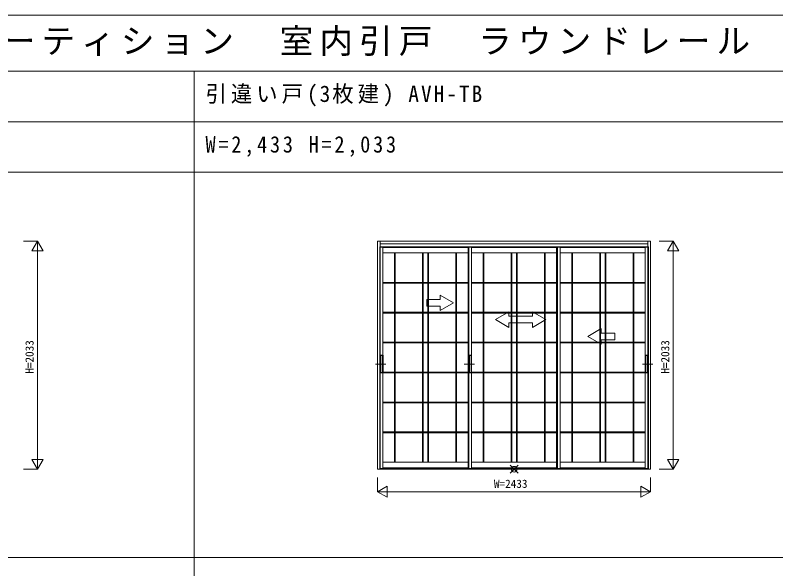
# Model space of a CAD drawing. Units: millimetres, scale not verified. Extents: x -21025 to 7656, y -14850 to 5150.
# Drawn here: x -11221 to -4443, y 215 to 5150 of the extents above; entities that cross this region are included whole.
import ezdxf
from ezdxf.enums import TextEntityAlignment as Align

# ---------------------------------------------------------------- set-up
doc = ezdxf.new("R2010")
doc.units = ezdxf.units.MM
doc.header["$LTSCALE"] = 50
doc.linetypes.add('CHAIN2', pattern=[12, 9, -1, 1, -1])
doc.linetypes.add('DASHED3', pattern=[4, 3, -1])
doc.layers.add('0-0_0', color=7, linetype='Continuous')
for name, color, linetype, lineweight in [('0-1_YKK_F1', 7, 'Continuous', 9), ('0-2_YKK_IN', 7, 'Continuous', 9), ('0-3_YKK_A1', 4, 'Continuous', 9), ('0-4_YKK_N1', 2, 'Continuous', 9)]:
    doc.layers.add(name, color=color, linetype=linetype, lineweight=lineweight)
doc.styles.add('ＭＳ ゴシック', font='')
doc.styles.get('ＭＳ ゴシック').set_extended_font_data('MS Gothic')

msp = doc.modelspace()

# ---------------------------------------------------------------- linework, layer by layer
at = {"layer": '0-1_YKK_F1'}
for p, q in [((-21025, 5150), (7656.02, 5150)), ((-21025, 4650), (7475, 4650)), ((-9625, -14850), (-9625, 4650)), ((-21025, 4200), (7475, 4200)), ((-21025, 3750), (7475, 3750)), ((-21025, 315), (7475, 315))]:
    msp.add_line(p, q, dxfattribs=at)
at = {"layer": '0-2_YKK_IN'}
for p, q in [((-6810.35, 1137.85), (-6739.65, 1067.15)), ((-6810.35, 1067.15), (-6739.65, 1137.85))]:
    msp.add_line(p, q, dxfattribs=at)
msp.add_circle((-6775, 1102.5), 25, dxfattribs=at)
at = {"layer": '0-3_YKK_A1'}
for p, q in [((-7991.5, 3135.5), (-7991.5, 1102.5)), ((-5558.5, 3135.5), (-7991.5, 3135.5)), ((-7967.5, 3135.5), (-7967.5, 1102.5)), ((-5582.5, 1102.5), (-5582.5, 3135.5)), ((-5558.5, 1102.5), (-5558.5, 3135.5)), ((-5578, 3085.5), (-7972, 3085.5)), ((-7972, 1110.5), (-7972, 3085.5)), ((-7968, 3080.5), (-7968, 1110.5)), ((-5582.5, 3111.5), (-7967.5, 3111.5)), ((-5582.5, 3081.5), (-7967.5, 3081.5)), ((-7944, 3080.5), (-7944, 2120.5)), ((-7944, 3079.5), (-7186, 3079.5)), ((-7186, 3080.5), (-7186, 1112)), ((-7182, 1110.5), (-7182, 3085.5)), ((-7178, 3080.5), (-7178, 1110.5)), ((-7154, 3080.5), (-7154, 2120.5)), ((-7154, 3079.5), (-6396, 3079.5)), ((-6396, 3080.5), (-6396, 1112)), ((-6392, 3085.5), (-6392, 1110.5)), ((-6388, 3080.5), (-6388, 1110.5)), ((-6364, 3080.5), (-6364, 1112)), ((-5606, 3079.5), (-6364, 3079.5)), ((-5606, 3080.5), (-5606, 2120.5)), ((-5582, 3080.5), (-5582, 1110.5)), ((-5578, 1110.5), (-5578, 3085.5)), ((-7186, 3031.5), (-7944, 3031.5)), ((-7842.06, 3031.5), (-7842.06, 1164.5)), ((-7835.26, 3031.5), (-7835.26, 1164.5)), ((-7591.95, 3031.5), (-7591.95, 1164.5)), ((-7585.05, 3031.5), (-7585.05, 1164.5)), ((-7544.95, 3031.5), (-7544.95, 1164.5)), ((-7538.05, 3031.5), (-7538.05, 1164.5)), ((-7294.74, 3031.5), (-7294.74, 1164.5)), ((-7287.94, 3031.5), (-7287.94, 1164.5)), ((-6396, 3031.5), (-7154, 3031.5)), ((-7052.06, 3031.5), (-7052.06, 1164.5)), ((-7045.26, 3031.5), (-7045.26, 1164.5)), ((-6801.95, 3031.5), (-6801.95, 1164.5)), ((-6795.05, 3031.5), (-6795.05, 1164.5)), ((-6754.95, 3031.5), (-6754.95, 1164.5)), ((-6748.05, 3031.5), (-6748.05, 1164.5)), ((-6504.74, 3031.5), (-6504.74, 1164.5)), ((-6497.94, 3031.5), (-6497.94, 1164.5)), ((-6364, 3031.5), (-5606, 3031.5)), ((-6262.06, 3031.5), (-6262.06, 1164.5)), ((-6255.26, 3031.5), (-6255.26, 1164.5)), ((-6011.95, 3031.5), (-6011.95, 1164.5)), ((-6005.05, 3031.5), (-6005.05, 1164.5)), ((-5964.95, 3031.5), (-5964.95, 1164.5)), ((-5958.05, 3031.5), (-5958.05, 1164.5)), ((-5714.74, 3031.5), (-5714.74, 1164.5)), ((-5707.94, 3031.5), (-5707.94, 1164.5)), ((-7944, 2768.41), (-7842.06, 2768.41)), ((-7944, 2761.51), (-7842.06, 2761.51)), ((-7835.26, 2768.41), (-7591.95, 2768.41)), ((-7835.26, 2761.51), (-7591.95, 2761.51)), ((-7585.05, 2768.41), (-7544.95, 2768.41)), ((-7585.05, 2761.51), (-7544.95, 2761.51)), ((-7538.05, 2768.41), (-7294.74, 2768.41)), ((-7538.05, 2761.51), (-7294.74, 2761.51)), ((-7287.94, 2768.41), (-7186, 2768.41)), ((-7287.94, 2761.51), (-7186, 2761.51)), ((-7154, 2768.41), (-7052.06, 2768.41)), ((-7154, 2761.51), (-7052.06, 2761.51)), ((-7045.26, 2768.41), (-6801.95, 2768.41)), ((-7045.26, 2761.51), (-6801.95, 2761.51)), ((-6795.05, 2768.41), (-6754.95, 2768.41)), ((-6795.05, 2761.51), (-6754.95, 2761.51)), ((-6748.05, 2768.41), (-6504.74, 2768.41)), ((-6748.05, 2761.51), (-6504.74, 2761.51)), ((-6497.94, 2768.41), (-6396, 2768.41)), ((-6497.94, 2761.51), (-6396, 2761.51)), ((-6262.06, 2768.41), (-6364, 2768.41)), ((-6262.06, 2761.51), (-6364, 2761.51)), ((-6011.95, 2768.41), (-6255.26, 2768.41)), ((-6011.95, 2761.51), (-6255.26, 2761.51)), ((-5964.95, 2768.41), (-6005.05, 2768.41)), ((-5964.95, 2761.51), (-6005.05, 2761.51)), ((-5714.74, 2768.41), (-5958.05, 2768.41)), ((-5714.74, 2761.51), (-5958.05, 2761.51)), ((-5606, 2768.41), (-5707.94, 2768.41)), ((-5606, 2761.51), (-5707.94, 2761.51)), ((-7434, 2616.45), (-7434, 2655.73)), ((-7314, 2586.45), (-7434, 2655.73)), ((-7554, 2616.45), (-7554, 2556.45)), ((-7434, 2616.45), (-7554, 2616.45)), ((-7314, 2586.45), (-7434, 2517.17)), ((-7554, 2556.45), (-7434, 2556.45)), ((-7434, 2517.17), (-7434, 2556.45)), ((-7944, 2501.63), (-7842.06, 2501.63)), ((-7944, 2494.73), (-7842.06, 2494.73)), ((-7835.26, 2501.63), (-7591.95, 2501.63)), ((-7835.26, 2494.73), (-7591.95, 2494.73)), ((-7585.05, 2501.63), (-7544.95, 2501.63)), ((-7585.05, 2494.73), (-7544.95, 2494.73)), ((-7538.05, 2501.63), (-7294.74, 2501.63)), ((-7538.05, 2494.73), (-7294.74, 2494.73)), ((-7287.94, 2501.63), (-7186, 2501.63)), ((-7287.94, 2494.73), (-7186, 2494.73)), ((-7154, 2501.63), (-7052.06, 2501.63)), ((-7154, 2494.73), (-7052.06, 2494.73)), ((-7045.26, 2501.63), (-6801.95, 2501.63)), ((-7045.26, 2494.73), (-6801.95, 2494.73)), ((-6941.5, 2436.45), (-6821.5, 2505.73)), ((-6821.5, 2505.73), (-6821.5, 2466.45)), ((-6821.5, 2466.45), (-6611.5, 2466.45)), ((-6795.05, 2501.63), (-6754.95, 2501.63)), ((-6795.05, 2494.73), (-6754.95, 2494.73)), ((-6748.05, 2501.63), (-6504.74, 2501.63)), ((-6748.05, 2494.73), (-6504.74, 2494.73)), ((-6491.5, 2436.45), (-6611.5, 2505.73)), ((-6611.5, 2505.73), (-6611.5, 2466.45)), ((-6497.94, 2501.63), (-6396, 2501.63)), ((-6497.94, 2494.73), (-6396, 2494.73)), ((-6262.06, 2501.63), (-6364, 2501.63)), ((-6262.06, 2494.73), (-6364, 2494.73)), ((-6011.95, 2501.63), (-6255.26, 2501.63)), ((-6011.95, 2494.73), (-6255.26, 2494.73)), ((-5964.95, 2501.63), (-6005.05, 2501.63)), ((-5964.95, 2494.73), (-6005.05, 2494.73)), ((-5714.74, 2501.63), (-5958.05, 2501.63)), ((-5714.74, 2494.73), (-5958.05, 2494.73)), ((-5606, 2501.63), (-5707.94, 2501.63)), ((-5606, 2494.73), (-5707.94, 2494.73)), ((-6941.5, 2436.45), (-6821.5, 2366.45)), ((-6491.5, 2436.45), (-6611.5, 2366.45)), ((-6611.5, 2406.45), (-6611.5, 2366.45)), ((-6119, 2286.45), (-5999, 2355.73)), ((-5999, 2316.45), (-5999, 2355.73)), ((-5999, 2316.45), (-5879, 2316.45)), ((-5879, 2316.45), (-5879, 2256.45)), ((-6119, 2286.45), (-5999, 2217.17)), ((-5999, 2217.17), (-5999, 2256.45)), ((-5879, 2256.45), (-5999, 2256.45)), ((-7944, 2234.84), (-7842.06, 2234.84)), ((-7944, 2227.94), (-7842.06, 2227.94)), ((-7835.26, 2234.84), (-7591.95, 2234.84)), ((-7835.26, 2227.94), (-7591.95, 2227.94)), ((-7585.05, 2234.84), (-7544.95, 2234.84)), ((-7585.05, 2227.94), (-7544.95, 2227.94)), ((-7538.05, 2234.84), (-7294.74, 2234.84)), ((-7538.05, 2227.94), (-7294.74, 2227.94)), ((-7287.94, 2234.84), (-7186, 2234.84)), ((-7287.94, 2227.94), (-7186, 2227.94)), ((-7154, 2234.84), (-7052.06, 2234.84)), ((-7154, 2227.94), (-7052.06, 2227.94)), ((-7045.26, 2234.84), (-6801.95, 2234.84)), ((-7045.26, 2227.94), (-6801.95, 2227.94)), ((-6795.05, 2234.84), (-6754.95, 2234.84)), ((-6795.05, 2227.94), (-6754.95, 2227.94)), ((-6748.05, 2234.84), (-6504.74, 2234.84)), ((-6748.05, 2227.94), (-6504.74, 2227.94)), ((-6497.94, 2234.84), (-6396, 2234.84)), ((-6497.94, 2227.94), (-6396, 2227.94)), ((-6262.06, 2234.84), (-6364, 2234.84)), ((-6262.06, 2227.94), (-6364, 2227.94)), ((-6011.95, 2234.84), (-6255.26, 2234.84)), ((-6011.95, 2227.94), (-6255.26, 2227.94)), ((-5964.95, 2234.84), (-6005.05, 2234.84)), ((-5964.95, 2227.94), (-6005.05, 2227.94)), ((-5714.74, 2234.84), (-5958.05, 2234.84)), ((-5714.74, 2227.94), (-5958.05, 2227.94)), ((-5606, 2234.84), (-5707.94, 2234.84)), ((-5606, 2227.94), (-5707.94, 2227.94)), ((-7967.4, 2120), (-7967.4, 1961)), ((-7943.9, 2120.5), (-7966.9, 2120.5)), ((-7963.9, 2119.5), (-7966.9, 2119.5)), ((-7966.4, 2119.5), (-7966.4, 1961.5)), ((-7963.77, 2119.52), (-7963.77, 1961.5)), ((-7963.65, 2119.57), (-7963.02, 2119.93)), ((-7962.9, 2120), (-7962.9, 1961.02)), ((-7962.9, 2115.5), (-7947.9, 2115.5)), ((-7948.03, 2120), (-7962.77, 2120)), ((-7947.9, 2119.98), (-7947.9, 1961.02)), ((-7947.15, 2119.57), (-7947.78, 2119.93)), ((-7947.03, 2119.52), (-7947.03, 1961.5)), ((-7943.9, 2119.5), (-7946.9, 2119.5)), ((-7944.4, 2119.5), (-7944.4, 1961.5)), ((-7943.4, 1961), (-7943.4, 2120)), ((-7177.4, 2120), (-7177.4, 1961)), ((-7153.9, 2120.5), (-7176.9, 2120.5)), ((-7173.9, 2119.5), (-7176.9, 2119.5)), ((-7176.4, 2119.5), (-7176.4, 1961.5)), ((-7173.76, 2119.52), (-7173.76, 1961.5)), ((-7173.65, 2119.57), (-7173.02, 2119.93)), ((-7172.9, 2120), (-7172.9, 1961.02)), ((-7172.9, 2115.5), (-7157.9, 2115.5)), ((-7158.03, 2120), (-7172.77, 2120)), ((-7157.9, 2119.98), (-7157.9, 1961.02)), ((-7157.15, 2119.57), (-7157.78, 2119.93)), ((-7157.03, 2119.52), (-7157.03, 1961.5)), ((-7153.9, 2119.5), (-7156.9, 2119.5)), ((-7154.4, 2119.5), (-7154.4, 1961.5)), ((-7153.4, 1961), (-7153.4, 2120)), ((-5606.6, 1961), (-5606.6, 2120)), ((-5606.1, 2120.5), (-5583.1, 2120.5)), ((-5606.1, 2119.5), (-5603.1, 2119.5)), ((-5605.6, 2119.5), (-5605.6, 1961.5)), ((-5602.97, 2119.52), (-5602.97, 1961.5)), ((-5602.85, 2119.57), (-5602.22, 2119.93)), ((-5602.1, 2119.98), (-5602.1, 1961.02)), ((-5587.1, 2115.5), (-5602.1, 2115.5)), ((-5601.97, 2120), (-5587.23, 2120)), ((-5587.1, 2120), (-5587.1, 1961.02)), ((-5586.35, 2119.57), (-5586.98, 2119.93)), ((-5586.23, 2119.52), (-5586.23, 1961.5)), ((-5586.1, 2119.5), (-5583.1, 2119.5)), ((-5583.6, 2119.5), (-5583.6, 1961.5)), ((-5582.6, 2120), (-5582.6, 1961)), ((-7943.4, 1968.06), (-7842.06, 1968.06)), ((-7835.26, 1968.06), (-7591.95, 1968.06)), ((-7585.05, 1968.06), (-7544.95, 1968.06)), ((-7538.05, 1968.06), (-7294.74, 1968.06)), ((-7287.94, 1968.06), (-7186, 1968.06)), ((-7153.4, 1968.06), (-7052.06, 1968.06)), ((-7045.26, 1968.06), (-6801.95, 1968.06)), ((-6795.05, 1968.06), (-6754.95, 1968.06)), ((-6748.05, 1968.06), (-6504.74, 1968.06)), ((-6497.94, 1968.06), (-6396, 1968.06)), ((-6262.06, 1968.06), (-6364, 1968.06)), ((-6011.95, 1968.06), (-6255.26, 1968.06)), ((-5964.95, 1968.06), (-6005.05, 1968.06)), ((-5714.74, 1968.06), (-5958.05, 1968.06)), ((-5606.6, 1968.06), (-5707.94, 1968.06)), ((-7963.9, 1961.5), (-7966.9, 1961.5)), ((-7966.9, 1960.5), (-7943.9, 1960.5)), ((-7963.65, 1961.43), (-7963.02, 1961.07)), ((-7947.9, 1965.5), (-7962.9, 1965.5)), ((-7948.03, 1961), (-7962.77, 1961)), ((-7947.15, 1961.43), (-7947.78, 1961.07)), ((-7943.9, 1961.5), (-7946.9, 1961.5)), ((-7944, 1960.5), (-7944, 1112)), ((-7943.4, 1961.16), (-7842.06, 1961.16)), ((-7835.26, 1961.16), (-7591.95, 1961.16)), ((-7585.05, 1961.16), (-7544.95, 1961.16)), ((-7538.05, 1961.16), (-7294.74, 1961.16)), ((-7287.94, 1961.16), (-7186, 1961.16)), ((-7173.9, 1961.5), (-7176.9, 1961.5)), ((-7176.9, 1960.5), (-7153.9, 1960.5)), ((-7173.65, 1961.43), (-7173.02, 1961.07)), ((-7157.9, 1965.5), (-7172.9, 1965.5)), ((-7158.03, 1961), (-7172.77, 1961)), ((-7157.15, 1961.43), (-7157.78, 1961.07)), ((-7153.9, 1961.5), (-7156.9, 1961.5)), ((-7154, 1960.5), (-7154, 1112)), ((-7153.4, 1961.16), (-7052.06, 1961.16)), ((-7045.26, 1961.16), (-6801.95, 1961.16)), ((-6795.05, 1961.16), (-6754.95, 1961.16)), ((-6748.05, 1961.16), (-6504.74, 1961.16)), ((-6497.94, 1961.16), (-6396, 1961.16)), ((-6262.06, 1961.16), (-6364, 1961.16)), ((-6011.95, 1961.16), (-6255.26, 1961.16)), ((-5964.95, 1961.16), (-6005.05, 1961.16)), ((-5714.74, 1961.16), (-5958.05, 1961.16)), ((-5606.6, 1961.16), (-5707.94, 1961.16)), ((-5606.1, 1961.5), (-5603.1, 1961.5)), ((-5583.1, 1960.5), (-5606.1, 1960.5)), ((-5606, 1960.5), (-5606, 1112)), ((-5602.85, 1961.43), (-5602.22, 1961.07)), ((-5602.1, 1965.5), (-5587.1, 1965.5)), ((-5601.97, 1961), (-5587.23, 1961)), ((-5586.35, 1961.43), (-5586.98, 1961.07)), ((-5586.1, 1961.5), (-5583.1, 1961.5)), ((-7944, 1701.27), (-7842.06, 1701.27)), ((-7835.26, 1701.27), (-7591.95, 1701.27)), ((-7585.05, 1701.27), (-7544.95, 1701.27)), ((-7538.05, 1701.27), (-7294.74, 1701.27)), ((-7287.94, 1701.27), (-7186, 1701.27)), ((-7154, 1701.27), (-7052.06, 1701.27)), ((-7045.26, 1701.27), (-6801.95, 1701.27)), ((-6795.05, 1701.27), (-6754.95, 1701.27)), ((-6748.05, 1701.27), (-6504.74, 1701.27)), ((-6497.94, 1701.27), (-6396, 1701.27)), ((-6262.06, 1701.27), (-6364, 1701.27)), ((-6011.95, 1701.27), (-6255.26, 1701.27)), ((-5964.95, 1701.27), (-6005.05, 1701.27)), ((-5714.74, 1701.27), (-5958.05, 1701.27)), ((-5606, 1701.27), (-5707.94, 1701.27)), ((-7944, 1694.37), (-7842.06, 1694.37)), ((-7835.26, 1694.37), (-7591.95, 1694.37)), ((-7585.05, 1694.37), (-7544.95, 1694.37)), ((-7538.05, 1694.37), (-7294.74, 1694.37)), ((-7287.94, 1694.37), (-7186, 1694.37)), ((-7154, 1694.37), (-7052.06, 1694.37)), ((-7045.26, 1694.37), (-6801.95, 1694.37)), ((-6795.05, 1694.37), (-6754.95, 1694.37)), ((-6748.05, 1694.37), (-6504.74, 1694.37)), ((-6497.94, 1694.37), (-6396, 1694.37)), ((-6262.06, 1694.37), (-6364, 1694.37)), ((-6011.95, 1694.37), (-6255.26, 1694.37)), ((-5964.95, 1694.37), (-6005.05, 1694.37)), ((-5714.74, 1694.37), (-5958.05, 1694.37)), ((-5606, 1694.37), (-5707.94, 1694.37)), ((-7944, 1434.49), (-7842.06, 1434.49)), ((-7944, 1427.59), (-7842.06, 1427.59)), ((-7835.26, 1434.49), (-7591.95, 1434.49)), ((-7835.26, 1427.59), (-7591.95, 1427.59)), ((-7585.05, 1434.49), (-7544.95, 1434.49)), ((-7585.05, 1427.59), (-7544.95, 1427.59)), ((-7538.05, 1434.49), (-7294.74, 1434.49)), ((-7538.05, 1427.59), (-7294.74, 1427.59)), ((-7287.94, 1434.49), (-7186, 1434.49)), ((-7287.94, 1427.59), (-7186, 1427.59)), ((-7154, 1434.49), (-7052.06, 1434.49)), ((-7154, 1427.59), (-7052.06, 1427.59)), ((-7045.26, 1434.49), (-6801.95, 1434.49)), ((-7045.26, 1427.59), (-6801.95, 1427.59)), ((-6795.05, 1434.49), (-6754.95, 1434.49)), ((-6795.05, 1427.59), (-6754.95, 1427.59)), ((-6748.05, 1434.49), (-6504.74, 1434.49)), ((-6748.05, 1427.59), (-6504.74, 1427.59)), ((-6497.94, 1434.49), (-6396, 1434.49)), ((-6497.94, 1427.59), (-6396, 1427.59)), ((-6262.06, 1434.49), (-6364, 1434.49)), ((-6262.06, 1427.59), (-6364, 1427.59)), ((-6011.95, 1434.49), (-6255.26, 1434.49)), ((-6011.95, 1427.59), (-6255.26, 1427.59)), ((-5964.95, 1434.49), (-6005.05, 1434.49)), ((-5964.95, 1427.59), (-6005.05, 1427.59)), ((-5714.74, 1434.49), (-5958.05, 1434.49)), ((-5714.74, 1427.59), (-5958.05, 1427.59)), ((-5606, 1434.49), (-5707.94, 1434.49)), ((-5606, 1427.59), (-5707.94, 1427.59)), ((-7944, 1164.5), (-7186, 1164.5)), ((-7944, 1110.5), (-7944, 1164.5)), ((-7186, 1110.5), (-7186, 1164.5)), ((-7154, 1164.5), (-6396, 1164.5)), ((-7154, 1110.5), (-7154, 1164.5)), ((-6396, 1110.5), (-6396, 1164.5)), ((-6364, 1110.5), (-6364, 1164.5)), ((-5606, 1164.5), (-6364, 1164.5)), ((-5606, 1110.5), (-5606, 1164.5)), ((-7991.5, 1102.5), (-7967.5, 1102.5)), ((-7972, 1110.5), (-7186, 1110.5)), ((-7972, 1110.5), (-7944, 1110.5)), ((-5582.5, 1106.5), (-7967.5, 1106.5)), ((-5582.5, 1102.5), (-7967.5, 1102.5)), ((-7186, 1116.5), (-7944, 1116.5)), ((-7182, 1110.5), (-7186, 1110.5)), ((-7182, 1110.5), (-6396, 1110.5)), ((-7182, 1110.5), (-7154, 1110.5)), ((-6396, 1116.5), (-7154, 1116.5)), ((-6392, 1110.5), (-6396, 1110.5)), ((-6392, 1110.5), (-6364, 1110.5)), ((-6364, 1116.5), (-5606, 1116.5)), ((-5578, 1110.5), (-6364, 1110.5)), ((-5578, 1110.5), (-5606, 1110.5)), ((-5582.5, 1102.5), (-5558.5, 1102.5))]:
    msp.add_line(p, q, dxfattribs=at)
at = {"layer": '0-3_YKK_A1', "linetype": 'DASHED3'}
for p, q in [((-7968, 3085.5), (-7968, 3080.5)), ((-7944, 3085.5), (-7944, 3080.5)), ((-7186, 3085.5), (-7186, 3080.5)), ((-7178, 3085.5), (-7178, 3080.5)), ((-7154, 3085.5), (-7154, 3080.5)), ((-6396, 3085.5), (-6396, 3080.5)), ((-6388, 3085.5), (-6388, 3080.5)), ((-6364, 3085.5), (-6364, 3080.5)), ((-5606, 3085.5), (-5606, 3080.5)), ((-5582, 3085.5), (-5582, 3080.5))]:
    msp.add_line(p, q, dxfattribs=at)
at = {"layer": '0-3_YKK_A1', "linetype": 'CHAIN2'}
for p, q in [((-7918.62, 2040.5), (-8011.14, 2040.5)), ((-7128.62, 2040.5), (-7221.14, 2040.5)), ((-5631.38, 2040.5), (-5538.86, 2040.5))]:
    msp.add_line(p, q, dxfattribs=at)
at = {"layer": '0-3_YKK_A1'}
msp.add_lwpolyline([(-6611.5, 2406.45), (-6821.5, 2406.45), (-6821.5, 2366.45)], dxfattribs=at)
for centre, start, end in [((-7966.9, 2120), 90, 180), ((-7966.9, 2120), 180, 270), ((-7963.9, 2120), 270, 300), ((-7962.77, 2119.5), 90, 119.99998), ((-7948.03, 2119.5), 60, 90), ((-7946.9, 2120), 239.99998, 270), ((-7943.9, 2120), 0, 90), ((-7943.9, 2120), 270, 0), ((-7176.9, 2120), 90, 180), ((-7176.9, 2120), 180, 270), ((-7173.9, 2120), 270, 300), ((-7172.77, 2119.5), 90, 119.99998), ((-7158.03, 2119.5), 60, 90), ((-7156.9, 2120), 239.99998, 270), ((-7153.9, 2120), 0, 90), ((-7153.9, 2120), 270, 0), ((-5606.1, 2120), 90, 180), ((-5606.1, 2120), 180, 270), ((-5603.1, 2120), 270, 300), ((-5601.97, 2119.5), 90, 119.99998), ((-5587.23, 2119.5), 60, 90), ((-5586.1, 2120), 239.99998, 270), ((-5583.1, 2120), 0, 90), ((-5583.1, 2120), 270, 0), ((-7966.9, 1961), 90, 180), ((-7966.9, 1961), 180, 270), ((-7963.9, 1961), 60, 90), ((-7962.77, 1961.5), 239.99998, 270), ((-7948.03, 1961.5), 270, 300), ((-7946.9, 1961), 90, 119.99998), ((-7943.9, 1961), 0, 90), ((-7943.9, 1961), 270, 0), ((-7176.9, 1961), 90, 180), ((-7176.9, 1961), 180, 270), ((-7173.9, 1961), 60, 90), ((-7172.77, 1961.5), 239.99998, 270), ((-7158.03, 1961.5), 270, 300), ((-7156.9, 1961), 90, 119.99998), ((-7153.9, 1961), 0, 90), ((-7153.9, 1961), 270, 0), ((-5606.1, 1961), 90, 180), ((-5606.1, 1961), 180, 270), ((-5603.1, 1961), 60, 90), ((-5601.97, 1961.5), 239.99998, 270), ((-5587.23, 1961.5), 270, 300), ((-5586.1, 1961), 90, 119.99998), ((-5583.1, 1961), 0, 90), ((-5583.1, 1961), 270, 0)]:
    msp.add_arc(centre, 0.5, start, end, dxfattribs=at)
at = {"layer": '0-4_YKK_N1'}
for p, q in [((-11148.14, 3135.5), (-11023.14, 3135.5)), ((-11073.14, 3048.9), (-11023.14, 3135.5)), ((-11023.14, 3135.5), (-11023.14, 1102.5)), ((-11023.14, 3135.5), (-10973.14, 3048.9)), ((-5483.5, 3135.5), (-5358.5, 3135.5)), ((-5408.5, 3048.9), (-5358.5, 3135.5)), ((-5358.5, 3135.5), (-5358.5, 1102.5)), ((-5358.5, 3135.5), (-5308.5, 3048.9)), ((-11073.14, 3048.9), (-10973.14, 3048.9)), ((-5408.5, 3048.9), (-5308.5, 3048.9)), ((-11073.14, 1189.1), (-11023.14, 1102.5)), ((-11073.14, 1189.1), (-10973.14, 1189.1)), ((-11023.14, 1102.5), (-10973.14, 1189.1)), ((-5408.5, 1189.1), (-5358.5, 1102.5)), ((-5408.5, 1189.1), (-5308.5, 1189.1)), ((-5358.5, 1102.5), (-5308.5, 1189.1)), ((-11148.14, 1102.5), (-11023.14, 1102.5)), ((-5483.5, 1102.5), (-5358.5, 1102.5)), ((-5558.5, 1027.5), (-5558.5, 902.5)), ((-7904.9, 952.5), (-7904.9, 852.5)), ((-5645.1, 952.5), (-5645.1, 852.5)), ((-5645.1, 952.5), (-5558.5, 902.5)), ((-7991.5, 902.5), (-5558.5, 902.5)), ((-7991.5, 902.5), (-7904.9, 852.5)), ((-5645.1, 852.5), (-5558.5, 902.5))]:
    msp.add_line(p, q, dxfattribs=at)
msp.add_lwpolyline([(-7991.5, 1027.5), (-7991.5, 902.5), (-7904.9, 952.5)], dxfattribs=at)

# ---------------------------------------------------------------- texts
at = {"layer": '0-0_0', "color": 3, "insert": (-20541.67, 4775), "char_height": 219.9, "attachment_point": 7, "style": 'ＭＳ ゴシック'}
msp.add_mtext('\\T1.18;ＡＶＨＳＰ＿０２\\~\\~アルミインテリア建材\\~\\~スクリーンパーティション\\~\\~室内引戸\\~\\~ラウンドレール\\~\\~引違い戸（３枚建）', dxfattribs=at)
at = {"layer": '0-0_0', "char_height": 146.6, "attachment_point": 7, "style": 'ＭＳ ゴシック'}
for s, insert in [('\\T1.19;\\W0.95;引違い戸(3枚建)\\~AVH-TB', (-9525, 4337.5)), ('\\T1.28;\\W0.9;W=2,433\\~H=2,033', (-9525, 3887.5))]:
    msp.add_mtext(s, dxfattribs=dict(at, insert=insert))
at = {"layer": '0-4_YKK_N1', "color": 4, "style": 'ＭＳ ゴシック'}
for p in [(-11035.14, 1954), (-5370.5, 1954)]:
    msp.add_text('H=2033', height=73.31, rotation=90, dxfattribs=at).set_placement(p, align=Align.BOTTOM_LEFT)
msp.add_text('W=2433', height=73.31, dxfattribs=at).set_placement((-6955, 914.5), align=Align.BOTTOM_LEFT)

doc.saveas('drawing.dxf')
